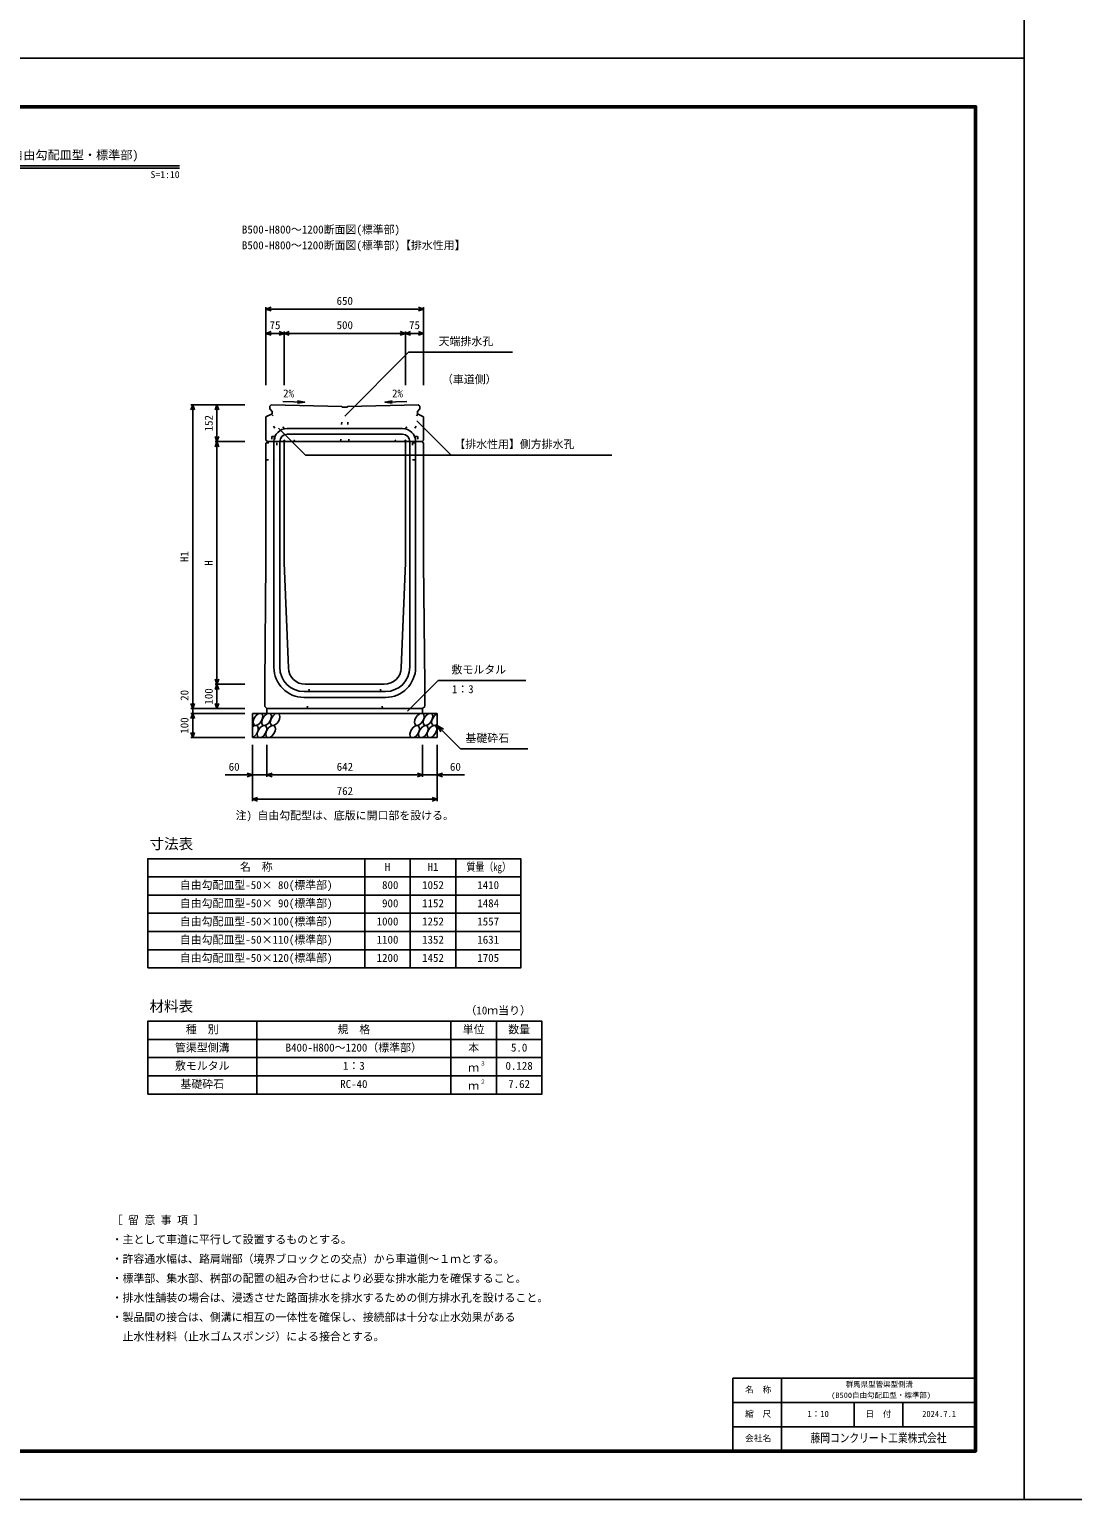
# Model space of a CAD drawing. Units: millimetres, scale not verified. Extents: x -12600 to 12600, y -5940 to 5940.
# Drawn here: x -8300 to -4000, y -5940 to 119 of the extents above; entities that cross this region are included whole.
import ezdxf
from ezdxf.enums import TextEntityAlignment as Align

# ---------------------------------------------------------------- set-up
doc = ezdxf.new("R2010")
doc.units = ezdxf.units.MM
doc.header["$LTSCALE"] = 40
doc.linetypes.add('DOTTED', pattern=[1.75, 0.25, -1.5])
for name, color, linetype, lineweight in [('0-0_DIM', 7, 'Continuous', 25), ('0-1_Defpoints', 5, 'Continuous', 25), ('0-2_HATCH', 6, 'Continuous', 25), ('0-3_HYO', 3, 'Continuous', 25), ('0-4_HYO2', 4, 'Continuous', 25), ('0-5_OUTLINE', 3, 'Continuous', 25), ('0-6_OUTLINE2', 4, 'DOTTED', 25), ('0-7_TXT', 7, 'Continuous', 25), ('0-8_WAKU', 3, 'Continuous', 25), ('0-9_WAKU-LINE', 7, 'Continuous', 25)]:
    doc.layers.add(name, color=color, linetype=linetype, lineweight=lineweight)
doc.layers.add('0-A_WAKU-TXT', color=7, linetype='Continuous')
doc.styles.add('ＭＳ ゴシック', font='')
doc.styles.get('ＭＳ ゴシック').set_extended_font_data('MS Gothic')

msp = doc.modelspace()

# ---------------------------------------------------------------- linework, layer by layer
at = {"layer": '0-0_DIM'}
for p, q in [((-7325, -1026.3), (-7325, -1347.94)), ((-6675, -1026.3), (-6675, -1347.94)), ((-6675, -1033.8), (-7325, -1033.8)), ((-7250, -1133.8), (-7325, -1133.8)), ((-7250, -1126.3), (-7250, -1347.94)), ((-7250, -1133.8), (-6750, -1133.8)), ((-6750, -1126.3), (-6750, -1347.94)), ((-6750, -1133.8), (-6675, -1133.8)), ((-7000, -1474.55), (-6737.1, -1211.65)), ((-6737.1, -1211.65), (-6309.36, -1211.65)), ((-7634.5, -1427.94), (-7412, -1427.94)), ((-7627, -1427.94), (-7627, -2679.94)), ((-7527, -1579.94), (-7527, -1427.94)), ((-6702.88, -1494.47), (-6561.64, -1635.71)), ((-7273.08, -1525.06), (-7162.43, -1635.71)), ((-7534.5, -1579.94), (-7412, -1579.94)), ((-7527, -1579.94), (-7527, -2579.94)), ((-7162.43, -1635.71), (-5898.78, -1635.71)), ((-7534.5, -2579.94), (-7412, -2579.94)), ((-7527, -2579.94), (-7527, -2679.94)), ((-6741.89, -2690.75), (-6615.66, -2564.52)), ((-6615.66, -2564.52), (-6254.19, -2564.52)), ((-7634.5, -2679.94), (-7412, -2679.94)), ((-7634.5, -2699.94), (-7412, -2699.94)), ((-7627, -2679.94), (-7627, -2699.94)), ((-7627, -2699.94), (-7627, -2799.94)), ((-6619, -2749.94), (-6523.24, -2845.7)), ((-6619, -2749.94), (-6593.02, -2764.94)), ((-6619, -2749.94), (-6604, -2775.92)), ((-7634.5, -2799.94), (-7412, -2799.94)), ((-7381, -3061.31), (-7381, -2829.94)), ((-7321, -2961.31), (-7321, -2829.94)), ((-6679, -2961.31), (-6679, -2829.94)), ((-6619, -3061.31), (-6619, -2829.94)), ((-6523.24, -2845.7), (-6245.69, -2845.7)), ((-7381, -2953.81), (-7492.79, -2953.81)), ((-7381, -2953.81), (-7321, -2953.81)), ((-7321, -2953.81), (-6679, -2953.81)), ((-6619, -2953.81), (-6679, -2953.81)), ((-6619, -2953.81), (-6507.21, -2953.81)), ((-7381, -3053.81), (-6619, -3053.81))]:
    msp.add_line(p, q, dxfattribs=at)
for points in [[(-7303.86, -1041.5), (-7325, -1033.8), (-7303.86, -1026.11)], [(-6696.14, -1026.11), (-6675, -1033.8), (-6696.14, -1041.5)], [(-7303.86, -1126.11), (-7325, -1133.8), (-7303.86, -1141.5)], [(-7271.14, -1126.11), (-7250, -1133.8), (-7271.14, -1141.5)], [(-7228.86, -1141.5), (-7250, -1133.8), (-7228.86, -1126.11)], [(-6771.14, -1126.11), (-6750, -1133.8), (-6771.14, -1141.5)], [(-6728.86, -1126.11), (-6750, -1133.8), (-6728.86, -1141.5)], [(-6696.14, -1126.11), (-6675, -1133.8), (-6696.14, -1141.5)], [(-7619.3, -1449.09), (-7627, -1427.94), (-7634.7, -1449.09)], [(-7534.7, -1449.09), (-7527, -1427.94), (-7519.3, -1449.09)], [(-7534.7, -1558.8), (-7527, -1579.94), (-7519.3, -1558.8)], [(-7534.7, -1601.09), (-7527, -1579.94), (-7519.3, -1601.09)], [(-7519.3, -2558.8), (-7527, -2579.94), (-7534.7, -2558.8)], [(-7534.7, -2601.09), (-7527, -2579.94), (-7519.3, -2601.09)], [(-7619.3, -2658.8), (-7627, -2679.94), (-7634.7, -2658.8)], [(-7519.3, -2658.8), (-7527, -2679.94), (-7534.7, -2658.8)], [(-7619.3, -2721.09), (-7627, -2699.94), (-7634.7, -2721.09)], [(-7619.3, -2778.8), (-7627, -2799.94), (-7634.7, -2778.8)], [(-7402.14, -2946.11), (-7381, -2953.81), (-7402.14, -2961.5)], [(-7299.86, -2961.5), (-7321, -2953.81), (-7299.86, -2946.11)], [(-6700.14, -2946.11), (-6679, -2953.81), (-6700.14, -2961.5)], [(-6597.86, -2946.11), (-6619, -2953.81), (-6597.86, -2961.5)], [(-7359.86, -3061.5), (-7381, -3053.81), (-7359.86, -3046.11)], [(-6640.14, -3046.11), (-6619, -3053.81), (-6640.14, -3061.5)]]:
    msp.add_lwpolyline(points, dxfattribs=at)
at = {"layer": '0-1_Defpoints'}
for points in [[(-4200, -5940), (12600, -5940), (12600, 5940), (-4200, 5940)], [(-12600, -5940), (-4200, -5940), (-4200, 0), (-12600, 0)]]:
    msp.add_lwpolyline(points, close=True, dxfattribs=at)
at = {"layer": '0-2_HATCH'}
for centre in [(-7358.11, -2724.94), (-7322.63, -2724.94), (-7287.16, -2724.94), (-6692.95, -2724.94), (-6657.48, -2724.94), (-7341.23, -2774.94), (-7305.75, -2774.94), (-6711.55, -2774.94), (-6676.07, -2774.94), (-6640.59, -2774.94)]:
    msp.add_ellipse(centre, major_axis=(14.54, 23.54), ratio=0.5792, dxfattribs=at)
for centre, start_param, end_param in [((-6622, -2724.94), 0.6666252, 4.1103269), ((-7376.7, -2774.94), 3.7419964, 7.318141)]:
    msp.add_ellipse(centre, major_axis=(14.54, 23.54), ratio=0.5792, start_param=start_param, end_param=end_param, dxfattribs=at)
at = {"layer": '0-3_HYO'}
for p, q in [((-6917.5, -3298.87), (-6917.5, -3748.87)), ((-6730, -3298.87), (-6730, -3748.87)), ((-6542.5, -3298.87), (-6542.5, -3748.87)), ((-7812.5, -3373.87), (-6275, -3373.87)), ((-7362.5, -3968.65), (-7362.5, -4268.65)), ((-6562.5, -3968.65), (-6562.5, -4268.65)), ((-6375, -3968.65), (-6375, -4268.65)), ((-7812.5, -4043.65), (-6187.5, -4043.65))]:
    msp.add_line(p, q, dxfattribs=at)
for points in [[(-7812.5, -3748.87), (-6275, -3748.87), (-6275, -3298.87), (-7812.5, -3298.87)], [(-7812.5, -4268.65), (-6187.5, -4268.65), (-6187.5, -3968.65), (-7812.5, -3968.65)]]:
    msp.add_lwpolyline(points, close=True, dxfattribs=at)
at = {"layer": '0-4_HYO2'}
for p, q in [((-7812.5, -3448.87), (-6275, -3448.87)), ((-7812.5, -3523.87), (-6275, -3523.87)), ((-7812.5, -3598.87), (-6275, -3598.87)), ((-7812.5, -3673.87), (-6275, -3673.87)), ((-7812.5, -4118.65), (-6187.5, -4118.65)), ((-7812.5, -4193.65), (-6187.5, -4193.65))]:
    msp.add_line(p, q, dxfattribs=at)
at = {"layer": '0-5_OUTLINE'}
for p, q in [((-7303.32, -1428.88), (-7309, -1434.44)), ((-7309, -1434.44), (-7309, -1445.44)), ((-7300, -1455.44), (-7309, -1445.44)), ((-7303.32, -1428.88), (-7012, -1434.7)), ((-7012, -1434.7), (-7009, -1437.94)), ((-7009, -1437.94), (-6991, -1437.94)), ((-6991, -1437.94), (-6988, -1434.69)), ((-6700, -1455.44), (-6691, -1445.44)), ((-6691, -1434.44), (-6691, -1445.44)), ((-7325, -1478.44), (-7300, -1465.44)), ((-7325, -1478.44), (-7325, -1573.94)), ((-7300, -1465.44), (-7300, -1455.44)), ((-6700, -1465.44), (-6700, -1455.44)), ((-6675, -1478.44), (-6700, -1465.44)), ((-6675, -1573.94), (-6675, -1478.44)), ((-7325, -1573.94), (-7319, -1579.94)), ((-6681, -1579.94), (-6675, -1573.94)), ((-7325, -1585.94), (-7319, -1579.94)), ((-7325, -2079.94), (-7325, -1585.94)), ((-7319, -1579.94), (-6681, -1579.94)), ((-7250, -1579.94), (-7250, -2079.94)), ((-6750, -1579.94), (-6750, -2079.94)), ((-6681, -1579.94), (-6675, -1585.94)), ((-6675, -1585.94), (-6675, -2079.94)), ((-7325, -2079.94), (-7330, -2579.94)), ((-7250, -2079.94), (-7232.69, -2512.74)), ((-6750, -2079.94), (-6767.31, -2512.74)), ((-6675, -2079.94), (-6670, -2579.94)), ((-7330, -2670.94), (-7330, -2579.94)), ((-6837.26, -2579.94), (-7162.74, -2579.94)), ((-6670, -2670.94), (-6670, -2579.94)), ((-7381, -2699.94), (-6619, -2699.94)), ((-7381, -2799.94), (-7381, -2699.94)), ((-7330, -2670.94), (-7321, -2679.94)), ((-6679, -2679.94), (-7321, -2679.94)), ((-7321, -2679.94), (-7321, -2699.94)), ((-6679, -2679.94), (-6670, -2670.94)), ((-6679, -2679.94), (-6679, -2699.94)), ((-6619, -2799.94), (-6619, -2699.94)), ((-7381, -2799.94), (-6619, -2799.94))]:
    msp.add_line(p, q, dxfattribs=at)
msp.add_lwpolyline([(-6988, -1434.69), (-6697, -1428.57), (-6691, -1434.44)], dxfattribs=at)
for centre, start, end in [((-7162.74, -2509.94), 182.29061, 270.36797), ((-6837.26, -2509.94), 270, 357.70939)]:
    msp.add_arc(centre, 70, start, end, dxfattribs=at)
at = {"layer": '0-6_OUTLINE2'}
for p, q in [((-7017, -1579.94), (-7009, -1437.94)), ((-6983, -1579.94), (-6991, -1437.94)), ((-7245.77, -1579.94), (-7323.37, -1477.59)), ((-7301.49, -1466.22), (-7203.12, -1579.94)), ((-6698.51, -1466.22), (-6796.88, -1579.94)), ((-6754.23, -1579.94), (-6676.63, -1477.59)), ((-7301, -1559.44), (-7289, -1559.44)), ((-7301, -1559.44), (-7301, -1584.44)), ((-7289, -1559.44), (-7289, -1584.44)), ((-6710.5, -1559.44), (-6698.5, -1559.44)), ((-6710.5, -1559.44), (-6710.5, -1584.44)), ((-6698.5, -1559.44), (-6698.5, -1584.44)), ((-6720.55, -1584.44), (-6720.55, -1654.94)), ((-6720.55, -1584.44), (-6676.5, -1584.44)), ((-7325, -1654.94), (-7280, -1654.94)), ((-6720.55, -1654.94), (-6675.55, -1654.94)), ((-7155, -2679.94), (-7145, -2579.94)), ((-6845, -2679.94), (-6855, -2579.94))]:
    msp.add_line(p, q, dxfattribs=at)
at = {"layer": '0-6_OUTLINE2', "linetype": 'Continuous'}
for p, q in [((-7238, -1525.94), (-6762, -1525.94)), ((-7238, -1549.94), (-6762, -1549.94)), ((-7292, -1579.94), (-7292, -2509.94)), ((-7268, -1579.94), (-7268, -2509.94)), ((-6732, -1579.94), (-6732, -2509.94)), ((-6708, -1579.94), (-6708, -2509.94)), ((-6832, -2609.94), (-7168, -2609.94)), ((-6832, -2633.94), (-7168, -2633.94))]:
    msp.add_line(p, q, dxfattribs=at)
at = {"layer": '0-6_OUTLINE2'}
msp.add_lwpolyline([(-7323.5, -1584.44), (-7280, -1584.44), (-7280, -1654.94)], dxfattribs=at)
at = {"layer": '0-6_OUTLINE2', "linetype": 'Continuous'}
for centre, radius, start, end in [((-7238, -1579.94), 54, 90, 180), ((-7238, -1579.94), 30, 90, 180), ((-6762, -1579.94), 54, 0, 90), ((-6762, -1579.94), 30, 0, 90), ((-7168, -2509.94), 124, 180, 270), ((-7168, -2509.94), 100, 180, 270), ((-6832, -2509.94), 100, 270, 0), ((-6832, -2509.94), 124, 270, 0)]:
    msp.add_arc(centre, radius, start, end, dxfattribs=at)
at = {"layer": '0-7_TXT'}
for p, q in [((-9119.18, -442.8), (-7680.82, -442.8)), ((-9119.18, -452.4), (-7680.82, -452.4)), ((-7165.29, -1416.98), (-7194.93, -1421.63)), ((-6834.71, -1416.98), (-6805.07, -1421.63))]:
    msp.add_line(p, q, dxfattribs=at)
for points in [[(-7255.71, -1415.26), (-7165.29, -1416.98), (-7194.73, -1411.21)], [(-6744.29, -1415.26), (-6834.71, -1416.98), (-6805.27, -1411.21)]]:
    msp.add_lwpolyline(points, dxfattribs=at)
at = {"layer": '0-8_WAKU'}
for p, q in [((-5400, -5440), (-4400, -5440)), ((-5400, -5740), (-5400, -5440))]:
    msp.add_line(p, q, dxfattribs=at)
at = {"layer": '0-8_WAKU', "lineweight": 50}
msp.add_lwpolyline([(-12400, -5740), (-4400, -5740), (-4400, -200), (-12400, -200)], close=True, dxfattribs=at)
at = {"layer": '0-9_WAKU-LINE'}
for p, q in [((-5200, -5740), (-5200, -5440)), ((-5400, -5540), (-4400, -5540)), ((-4900, -5640), (-4900, -5540)), ((-4700, -5640), (-4700, -5540)), ((-5400, -5640), (-4400, -5640))]:
    msp.add_line(p, q, dxfattribs=at)

# ---------------------------------------------------------------- texts
at = {"layer": '0-0_DIM', "style": 'ＭＳ ゴシック'}
for s, p in [('650', (-7033.75, -1026.3)), ('75', (-7310, -1126.3)), ('500', (-7033.75, -1126.3)), ('75', (-6735, -1126.3)), ('天端排水孔', (-6613.36, -1192.91)), ('（車道側）', (-6599.58, -1349.65)), ('【排水性用】側方排水孔', (-6548.49, -1616.97)), ('敷モルタル', (-6560.06, -2545.78)), ('1：3', (-6558.87, -2626.54)), ('基礎砕石', (-6502.68, -2828.53)), ('60', (-7478.5, -2946.31)), ('642', (-7033.22, -2946.31)), ('60', (-6566.5, -2946.31)), ('762', (-7033.22, -3046.31))]:
    msp.add_text(s, height=32.99, dxfattribs=at).set_placement(p, align=Align.BOTTOM_LEFT)
for s, p in [('152', (-7534.5, -1537.69)), ('H1', (-7634.5, -2076.44)), ('H', (-7534.5, -2091.19)), ('100', (-7534.5, -2663.69)), ('20', (-7634.5, -2648.13)), ('100', (-7634.5, -2783.69))]:
    msp.add_text(s, height=32.99, rotation=90, dxfattribs=at).set_placement(p, align=Align.BOTTOM_LEFT)
at = {"layer": '0-7_TXT', "style": 'ＭＳ ゴシック'}
for s, height, p in [('群馬県型管渠型側溝(B500自由勾配皿型・標準部)', 36.66, (-8950, -427.8)), ('S', 29.33, (-7800.82, -502.8)), ('=', 29.33, (-7780.82, -502.8)), ('1', 29.33, (-7760.82, -502.8)), (':', 29.33, (-7740.82, -502.8)), ('1', 29.33, (-7720.82, -502.8)), ('0', 29.33, (-7700.82, -502.8)), ('B500-H800～1200断面図(標準部)', 32.99, (-7423.96, -732.34)), ('B500-H800～1200断面図(標準部)【排水性用】', 32.99, (-7423.96, -797.21)), ('2%', 32.99, (-7254.25, -1407.65)), ('2%', 32.99, (-6805.14, -1407.65)), ('注) 自由勾配型は、底版に開口部を設ける。', 32.99, (-7450, -3147)), ('寸法表', 43.99, (-7805, -3272.62)), ('名\u3000称', 32.99, (-7432.5, -3358.87)), ('H', 32.99, (-6835, -3358.87)), ('H1', 32.99, (-6658.75, -3358.87)), ('自由勾配皿型-50× 80(標準部)', 32.99, (-7680, -3433.87)), (' 800', 32.99, (-6868.75, -3433.87)), ('1052', 32.99, (-6681.25, -3433.87)), ('1410', 32.99, (-6453.75, -3433.87)), ('自由勾配皿型-50× 90(標準部)', 32.99, (-7680, -3508.87)), (' 900', 32.99, (-6868.75, -3508.87)), ('1152', 32.99, (-6681.25, -3508.87)), ('1484', 32.99, (-6453.75, -3508.87)), ('自由勾配皿型-50×100(標準部)', 32.99, (-7680, -3583.87)), ('1000', 32.99, (-6868.75, -3583.87)), ('1252', 32.99, (-6681.25, -3583.87)), ('1557', 32.99, (-6453.75, -3583.87)), ('自由勾配皿型-50×110(標準部)', 32.99, (-7680, -3658.87)), ('1100', 32.99, (-6868.75, -3658.87)), ('1352', 32.99, (-6681.25, -3658.87)), ('1631', 32.99, (-6453.75, -3658.87)), ('自由勾配皿型-50×120(標準部)', 32.99, (-7680, -3733.87)), ('1200', 32.99, (-6868.75, -3733.87)), ('1452', 32.99, (-6681.25, -3733.87)), ('1705', 32.99, (-6453.75, -3733.87)), ('材料表', 43.99, (-7805, -3942.4)), ('（10ｍ当り）', 32.99, (-6502.5, -3950.65)), ('種\u3000別', 32.99, (-7655, -4028.65)), ('規\u3000格', 32.99, (-7030, -4028.65)), ('単位', 32.99, (-6513.75, -4028.65)), ('数量', 32.99, (-6326.25, -4028.65)), ('管渠型側溝', 32.99, (-7700, -4103.65)), ('B400-H800～1200（標準部）', 32.99, (-7243.75, -4103.65)), ('本', 32.99, (-6491.25, -4103.65)), ('5.0', 32.99, (-6315, -4103.65)), ('敷モルタル', 32.99, (-7700, -4178.65)), ('1：3', 32.99, (-7007.5, -4178.65)), ('ｍ', 32.99, (-6491.25, -4186.15)), ('３', 16.5, (-6442.09, -4155.87)), ('0.128', 32.99, (-6337.5, -4178.65)), ('基礎砕石', 32.99, (-7677.5, -4253.65)), ('RC-40', 32.99, (-7018.75, -4253.65)), ('ｍ', 32.99, (-6491.25, -4261.15)), ('２', 16.5, (-6442.09, -4230.87)), ('7.62', 32.99, (-6326.25, -4253.65)), ('［ 留 意 事 項 ］', 32.99, (-7961.08, -4814.42)), ('・主として車道に平行して設置するものとする。', 32.99, (-7961.08, -4894.42)), ('・許容通水幅は、路肩端部（境界ブロックとの交点）から車道側～１ｍとする。', 32.99, (-7961.08, -4974.42)), ('・標準部、集水部、桝部の配置の組み合わせにより必要な排水能力を確保すること。', 32.99, (-7961.08, -5054.42)), ('・排水性舗装の場合は、浸透させた路面排水を排水するための側方排水孔を設けること。', 32.99, (-7961.08, -5134.42)), ('・製品間の接合は、側溝に相互の一体性を確保し、接続部は十分な止水効果がある', 32.99, (-7961.08, -5214.42)), ('\u3000止水性材料（止水ゴムスポンジ）による接合とする。', 32.99, (-7961.08, -5294.42))]:
    msp.add_text(s, height=height, dxfattribs=at).set_placement(p, align=Align.BOTTOM_LEFT)
at = {"layer": '0-7_TXT', "style": 'ＭＳ ゴシック', "width": 0.8}
msp.add_text('質量（kg）', height=32.99, dxfattribs=at).set_placement((-6498.75, -3358.87), align=Align.BOTTOM_LEFT)
at = {"layer": '0-A_WAKU-TXT', "style": 'ＭＳ ゴシック'}
for s, height, p in [('群馬県型管渠型側溝', 21.99, (-4935, -5482.5)), ('名\u3000称', 25.66, (-5350.05, -5507.5)), ('(B500自由勾配皿型・標準部)', 21.99, (-4995, -5527.5)), ('縮\u3000尺', 25.66, (-5350.05, -5607.5)), ('日\u3000付', 25.66, (-4854.05, -5607.5)), ('1：10', 25.66, (-5093.25, -5607.5)), ('2024.7.1', 25.66, (-4620, -5607.5)), ('会社名', 25.66, (-5350.05, -5707.5))]:
    msp.add_text(s, height=height, dxfattribs=at).set_placement(p, align=Align.BOTTOM_LEFT)
at = {"layer": '0-A_WAKU-TXT', "style": 'ＭＳ ゴシック', "width": 0.8}
msp.add_text('藤岡コンクリート工業株式会社', height=36.66, dxfattribs=at).set_placement((-5080, -5715), align=Align.BOTTOM_LEFT)

doc.saveas('drawing.dxf')
